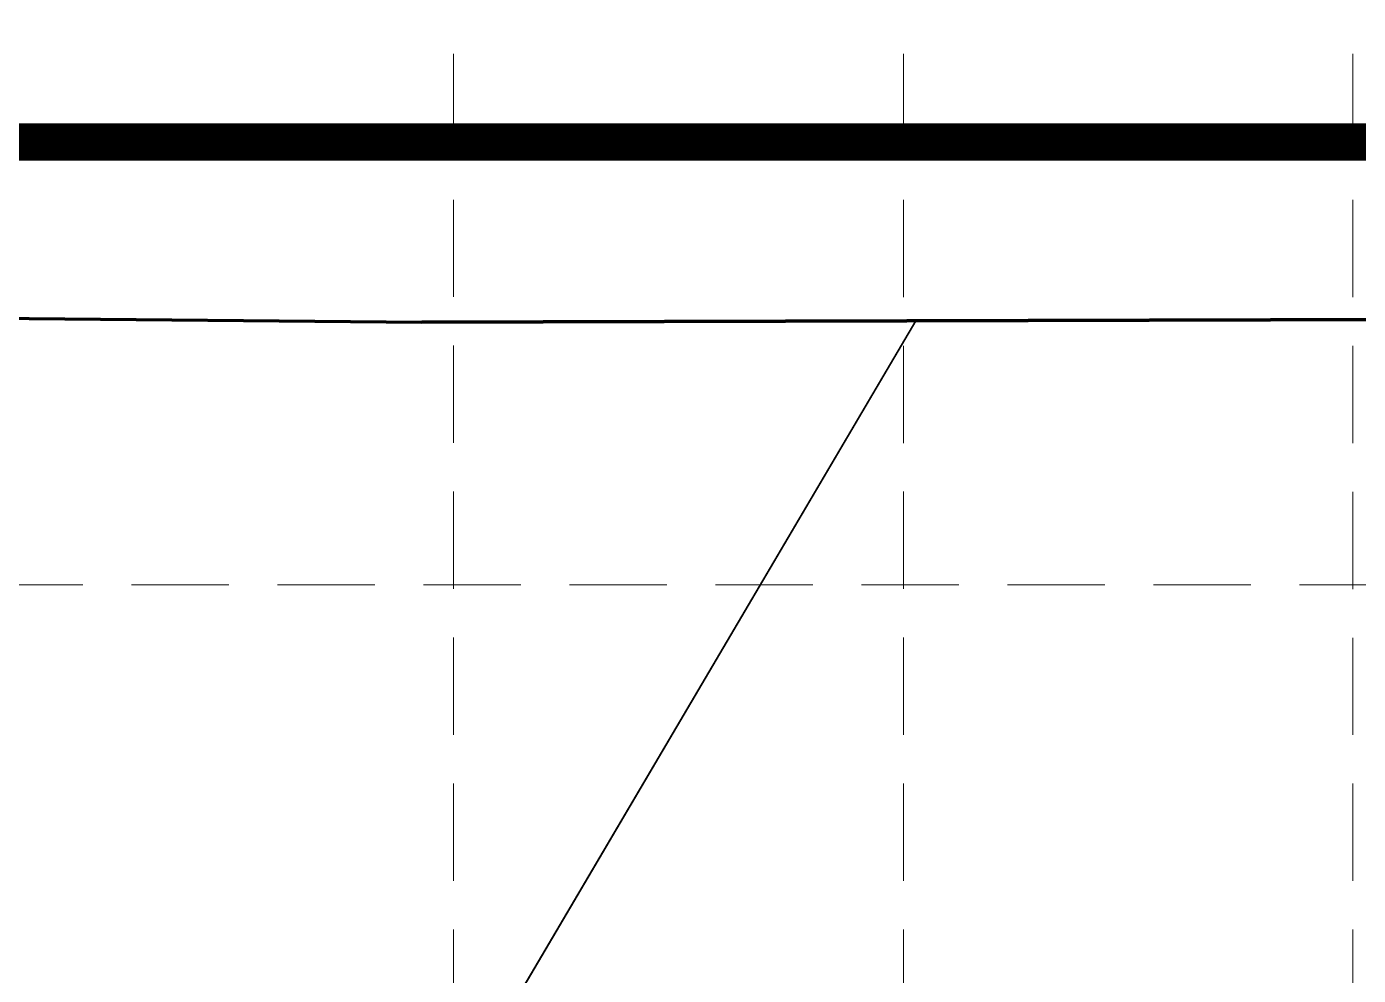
# Model space of a CAD drawing. Header units: feet. Extents: x -406 to 2003, y 7035 to 10885.
# Drawn here: x 501.4 to 679.2, y 10289.4 to 10416.2 of the extents above; entities that cross this region are included whole.
import ezdxf

# ---------------------------------------------------------------- set-up
doc = ezdxf.new("R2010")
doc.units = ezdxf.units.FT
doc.header["$LTSCALE"] = 40
doc.header["$MEASUREMENT"] = 0
doc.linetypes.add('HIDDEN', pattern=[0.375, 0.25, -0.125])
doc.linetypes.add('PHANTOM', pattern=[0.54, 0.24, -0.06, 0.06, -0.06, 0.06, -0.06])
doc.layers.add('BOUNDLN', color=1, linetype='PHANTOM', lineweight=80)
doc.layers.add('SILT FENCE', color=200, linetype='Continuous', lineweight=100)
for name, color, linetype in [('GRID', 254, 'HIDDEN'), ('limits of disturbance', 1, 'HIDDEN'), ('lots', 4, 'Continuous'), ('polys', 7, 'Continuous')]:
    doc.layers.add(name, color=color, linetype=linetype)

msp = doc.modelspace()

# ---------------------------------------------------------------- linework, layer by layer
at = {"layer": 'BOUNDLN', "color": 7, "linetype": 'Continuous'}
for p in [(-170.11, 10383.52), (-170.11, 10383.52), (869.34, 10377.55), (869.34, 10377.55)]:
    msp.add_line(p, (554.14, 10376.69), dxfattribs=at)
at = {"layer": 'GRID', "color": 252, "linetype": 'HIDDEN', "lineweight": 0, "ltscale": 1.3}
for p, q in [((558.4, 7338.06), (558.4, 10822.14)), ((618.47, 7338.05), (618.47, 10822.14)), ((678.53, 7338.04), (678.53, 10822.14)), ((-342.62, 10401.66), (1939.97, 10401.66)), ((-342.62, 10341.59), (1939.97, 10341.59))]:
    msp.add_line(p, q, dxfattribs=at)
at = {"layer": 'limits of disturbance', "ltscale": 3, "const_width": 5}
msp.add_lwpolyline([(881.86, 9582.24), (881.86, 10383.55), (881.86, 10400.76), (-226.36, 10400.76), (-226.36, 8267.53)], dxfattribs=at)
at = {"layer": 'lots', "color": 7, "linetype": 'Continuous'}
msp.add_line((362.52, 9939.45), (620.13, 10376.87), dxfattribs=at)
msp.add_line((362.52, 9939.45), (620.13, 10376.87), dxfattribs=at)
at = {"layer": 'polys', "color": 7, "linetype": 'Continuous'}
for points in [[(342.42, 10378.69), (333.33, 9947.74, -0.128494), (362.52, 9939.45), (620.13, 10376.87), (554.14, 10376.69)], [(620.13, 10376.87), (362.52, 9939.45, -0.094771), (379.45, 9924.57), (868.48, 10304.57), (868.79, 10369.11), (869.34, 10377.55)]]:
    msp.add_lwpolyline(points, format="xyb", close=True, dxfattribs=at)
at = {"layer": 'SILT FENCE', "color": 7, "linetype": 'Continuous'}
for p, q in [((-170.11, 10383.52), (554.14, 10376.69)), ((554.14, 10376.69), (869.34, 10377.55))]:
    msp.add_line(p, q, dxfattribs=at)

doc.saveas('drawing.dxf')
